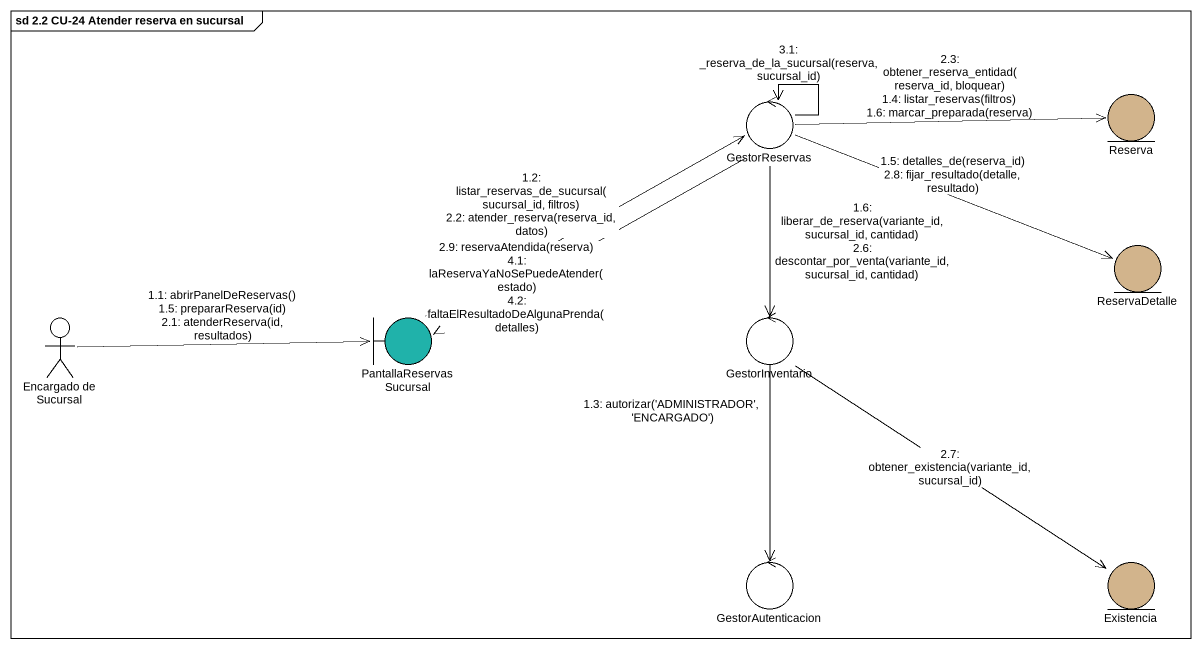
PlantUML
@startuml
mainframe sd 2.2 CU-24 Atender reserva en sucursal
control GestorReservas
entity Reserva #D2B48C
entity ReservaDetalle #D2B48C
actor "Encargado de Sucursal" as Encargado_de_Sucursal
boundary PantallaReservasSucursal #20B2AA
control GestorInventario
control GestorAutenticacion
entity Existencia #D2B48C
Encargado_de_Sucursal -right-> PantallaReservasSucursal : 1.1: abrirPanelDeReservas()\n1.5: prepararReserva(id)\n2.1: atenderReserva(id, resultados)
PantallaReservasSucursal -right-> GestorReservas : 1.2: listar_reservas_de_sucursal(sucursal_id, filtros)\n2.2: atender_reserva(reserva_id, datos)
GestorReservas --> GestorAutenticacion : 1.3: autorizar('ADMINISTRADOR', 'ENCARGADO')
GestorReservas -right-> ReservaDetalle : 1.5: detalles_de(reserva_id)\n2.8: fijar_resultado(detalle, resultado)
GestorReservas --> GestorInventario : 1.6: liberar_de_reserva(variante_id, sucursal_id, cantidad)\n2.6: descontar_por_venta(variante_id, sucursal_id, cantidad)
GestorReservas -right-> Reserva : 2.3: obtener_reserva_entidad(reserva_id, bloquear)\n1.4: listar_reservas(filtros)\n1.6: marcar_preparada(reserva)
GestorInventario --> Existencia : 2.7: obtener_existencia(variante_id, sucursal_id)
GestorReservas -left-> PantallaReservasSucursal : 2.9: reservaAtendida(reserva)\n4.1: laReservaYaNoSePuedeAtender(estado)\n4.2: faltaElResultadoDeAlgunaPrenda(detalles)
GestorReservas --> GestorReservas : 3.1: _reserva_de_la_sucursal(reserva, sucursal_id)
@enduml
